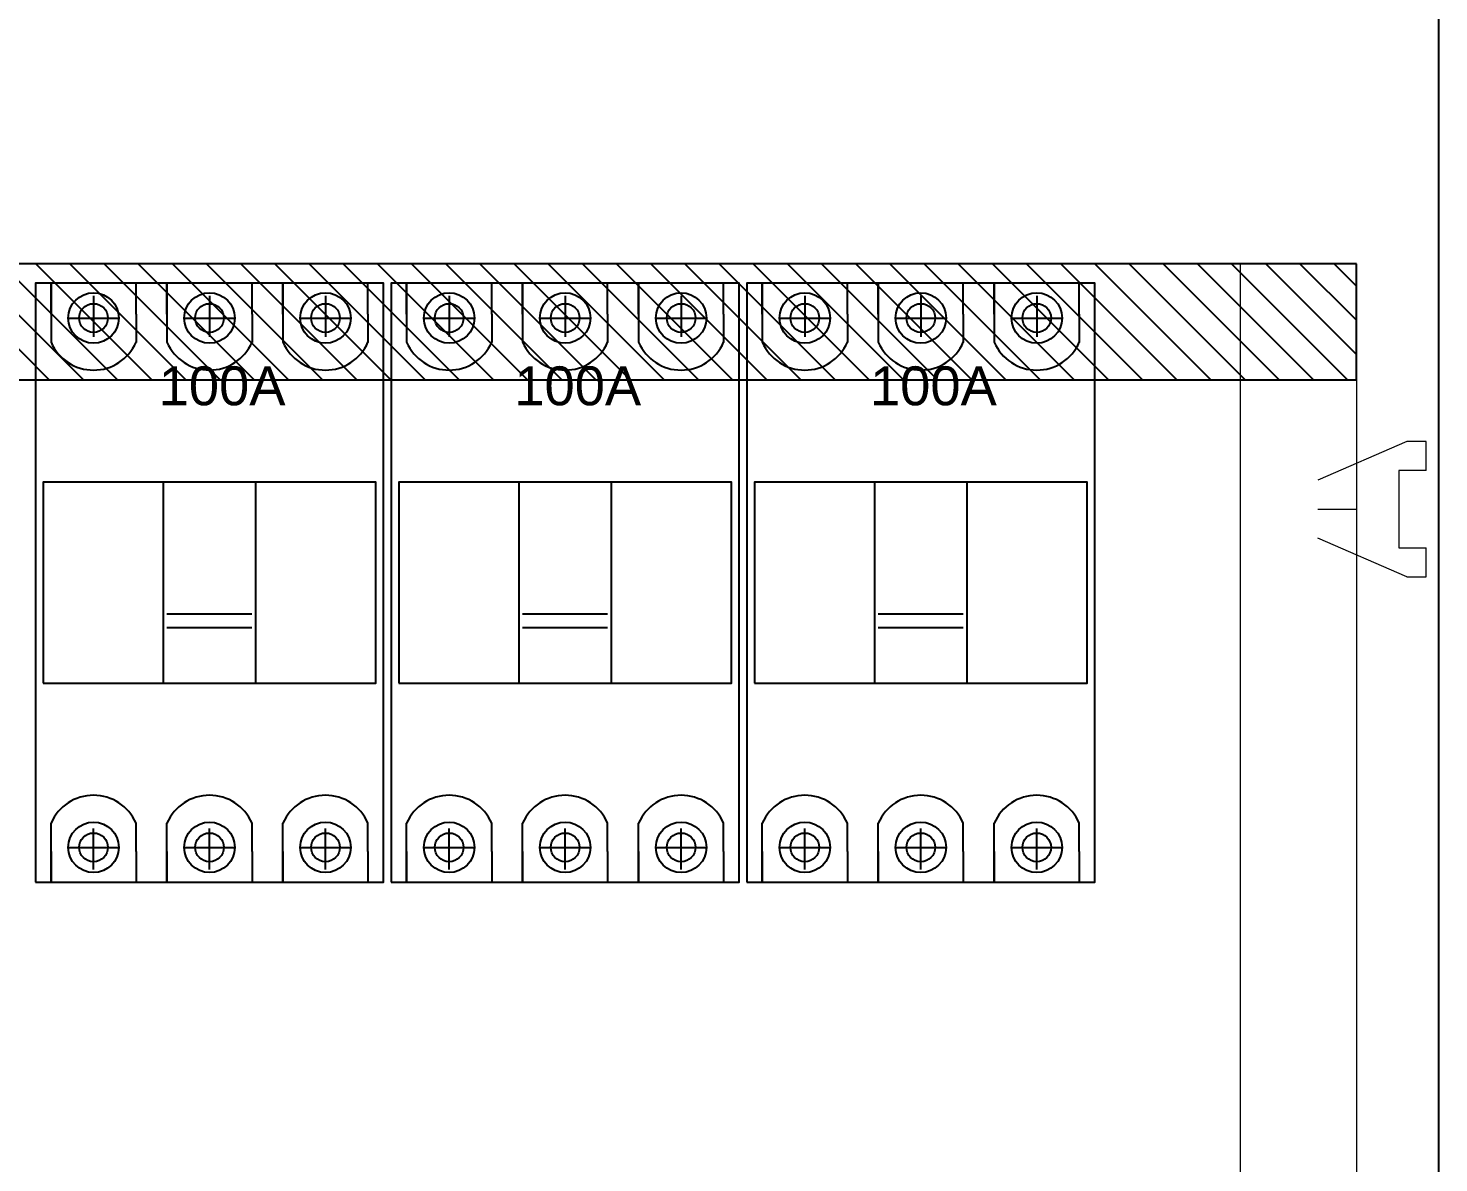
# Model space of a CAD drawing. Header units: millimetres. Extents: x 330554 to 656471, y 11007 to 130943.
# Drawn here: x 420665.2 to 421030.1, y 94580.2 to 94873.8 of the extents above; entities that cross this region are included whole.
import ezdxf

# ---------------------------------------------------------------- set-up
doc = ezdxf.new("R2010")
doc.units = ezdxf.units.MM
doc.header["$LTSCALE"] = 6
for name, color, linetype in [('KICHTHUOC', 3, 'Continuous'), ('thước đo', 3, 'Continuous'), ('đèn báo pha', 10, 'Continuous')]:
    doc.layers.add(name, color=color, linetype=linetype)
doc.styles.get("Standard").update_dxf_attribs({"font": 'VHELVCN.TTF', "height": 120})

msp = doc.modelspace()

# ---------------------------------------------------------------- hatches: boundary and pattern name
at = {"layer": 'đèn báo pha', "ltscale": 8}
h = msp.add_hatch(dxfattribs=at)
h.set_pattern_fill('ANSI31', color=1, scale=50, style=0)
h.set_pattern_definition([(135, (657129.838, 88080.311), (4.41941738, 4.41941738), [])])
h.paths.add_polyline_path([(421008.838, 94812.811), (420311.838, 94812.811), (420311.838, 94782.811), (421008.838, 94782.811)])

# ---------------------------------------------------------------- linework, layer by layer
at = {"layer": 'KICHTHUOC', "color": 0, "ltscale": 8}
for p, q in [((420671.138, 94799.835), (420671.138, 94807.811)), ((420671.138, 94807.811), (420671.138, 94792.496)), ((420693.138, 94799.835), (420693.138, 94807.811)), ((420701.138, 94799.835), (420701.138, 94807.811)), ((420701.138, 94807.811), (420701.138, 94792.496)), ((420723.138, 94799.835), (420723.138, 94807.811)), ((420731.138, 94799.835), (420731.138, 94807.811)), ((420731.138, 94807.811), (420731.138, 94792.496)), ((420753.138, 94799.835), (420753.138, 94807.811)), ((420763.138, 94799.835), (420763.138, 94807.811)), ((420763.138, 94807.811), (420763.138, 94792.496)), ((420785.138, 94799.835), (420785.138, 94807.811)), ((420793.138, 94799.835), (420793.138, 94807.811)), ((420793.138, 94807.811), (420793.138, 94792.496)), ((420815.138, 94799.835), (420815.138, 94807.811)), ((420823.138, 94799.835), (420823.138, 94807.811)), ((420823.138, 94807.811), (420823.138, 94792.496)), ((420845.138, 94799.835), (420845.138, 94807.811)), ((420855.138, 94799.835), (420855.138, 94807.811)), ((420855.138, 94807.811), (420855.138, 94792.496)), ((420877.138, 94799.835), (420877.138, 94807.811)), ((420885.138, 94799.835), (420885.138, 94807.811)), ((420885.138, 94807.811), (420885.138, 94792.496)), ((420907.138, 94799.835), (420907.138, 94807.811)), ((420915.138, 94799.835), (420915.138, 94807.811)), ((420915.138, 94807.811), (420915.138, 94792.496)), ((420937.138, 94799.835), (420937.138, 94807.811)), ((420682.138, 94804.548), (420682.138, 94797.122)), ((420712.138, 94804.548), (420712.138, 94797.122)), ((420742.138, 94804.548), (420742.138, 94797.122)), ((420774.138, 94804.548), (420774.138, 94797.122)), ((420804.138, 94804.548), (420804.138, 94797.122)), ((420834.138, 94804.548), (420834.138, 94797.122)), ((420866.138, 94804.548), (420866.138, 94797.122)), ((420896.138, 94804.548), (420896.138, 94797.122)), ((420926.138, 94804.548), (420926.138, 94797.122)), ((420682.138, 94802.511), (420682.138, 94795.086)), ((420682.138, 94801.317), (420682.138, 94793.891)), ((420693.138, 94799.835), (420693.138, 94792.496)), ((420712.138, 94802.511), (420712.138, 94795.086)), ((420712.138, 94801.317), (420712.138, 94793.891)), ((420723.138, 94799.835), (420723.138, 94792.496)), ((420742.138, 94802.511), (420742.138, 94795.086)), ((420742.138, 94801.317), (420742.138, 94793.891)), ((420753.138, 94799.835), (420753.138, 94792.496)), ((420774.138, 94802.511), (420774.138, 94795.086)), ((420774.138, 94801.317), (420774.138, 94793.891)), ((420785.138, 94799.835), (420785.138, 94792.496)), ((420804.138, 94802.511), (420804.138, 94795.086)), ((420804.138, 94801.317), (420804.138, 94793.891)), ((420815.138, 94799.835), (420815.138, 94792.496)), ((420834.138, 94802.511), (420834.138, 94795.086)), ((420834.138, 94801.317), (420834.138, 94793.891)), ((420845.138, 94799.835), (420845.138, 94792.496)), ((420866.138, 94802.511), (420866.138, 94795.086)), ((420866.138, 94801.317), (420866.138, 94793.891)), ((420877.138, 94799.835), (420877.138, 94792.496)), ((420896.138, 94802.511), (420896.138, 94795.086)), ((420896.138, 94801.317), (420896.138, 94793.891)), ((420907.138, 94799.835), (420907.138, 94792.496)), ((420926.138, 94802.511), (420926.138, 94795.086)), ((420926.138, 94801.317), (420926.138, 94793.891)), ((420937.138, 94799.835), (420937.138, 94792.496)), ((420675.607, 94798.799), (420688.668, 94798.799)), ((420705.607, 94798.799), (420718.668, 94798.799)), ((420735.607, 94798.799), (420748.668, 94798.799)), ((420767.607, 94798.799), (420780.668, 94798.799)), ((420797.607, 94798.799), (420810.668, 94798.799)), ((420827.607, 94798.799), (420840.668, 94798.799)), ((420859.607, 94798.799), (420872.668, 94798.799)), ((420889.607, 94798.799), (420902.668, 94798.799)), ((420919.607, 94798.799), (420932.668, 94798.799)), ((420701.083, 94722.213), (420723.097, 94722.213)), ((420793.083, 94722.213), (420815.097, 94722.213)), ((420885.083, 94722.213), (420907.097, 94722.213)), ((420701.083, 94718.7), (420723.097, 94718.7)), ((420793.083, 94718.7), (420815.097, 94718.7)), ((420885.083, 94718.7), (420907.097, 94718.7)), ((420671.138, 94652.811), (420671.138, 94668.126)), ((420682.138, 94659.305), (420682.138, 94666.731)), ((420682.138, 94658.11), (420682.138, 94665.536)), ((420693.138, 94660.787), (420693.138, 94668.126)), ((420701.138, 94652.811), (420701.138, 94668.126)), ((420712.138, 94659.305), (420712.138, 94666.731)), ((420712.138, 94658.11), (420712.138, 94665.536)), ((420723.138, 94660.787), (420723.138, 94668.126)), ((420731.138, 94652.811), (420731.138, 94668.126)), ((420742.138, 94659.305), (420742.138, 94666.731)), ((420742.138, 94658.11), (420742.138, 94665.536)), ((420753.138, 94660.787), (420753.138, 94668.126)), ((420763.138, 94652.811), (420763.138, 94668.126)), ((420774.138, 94659.305), (420774.138, 94666.731)), ((420774.138, 94658.11), (420774.138, 94665.536)), ((420785.138, 94660.787), (420785.138, 94668.126)), ((420793.138, 94652.811), (420793.138, 94668.126)), ((420804.138, 94659.305), (420804.138, 94666.731)), ((420804.138, 94658.11), (420804.138, 94665.536)), ((420815.138, 94660.787), (420815.138, 94668.126)), ((420823.138, 94652.811), (420823.138, 94668.126)), ((420834.138, 94659.305), (420834.138, 94666.731)), ((420834.138, 94658.11), (420834.138, 94665.536)), ((420845.138, 94660.787), (420845.138, 94668.126)), ((420855.138, 94652.811), (420855.138, 94668.126)), ((420866.138, 94659.305), (420866.138, 94666.731)), ((420866.138, 94658.11), (420866.138, 94665.536)), ((420877.138, 94660.787), (420877.138, 94668.126)), ((420885.138, 94652.811), (420885.138, 94668.126)), ((420896.138, 94659.305), (420896.138, 94666.731)), ((420896.138, 94658.11), (420896.138, 94665.536)), ((420907.138, 94660.787), (420907.138, 94668.126)), ((420915.138, 94652.811), (420915.138, 94668.126)), ((420926.138, 94659.305), (420926.138, 94666.731)), ((420926.138, 94658.11), (420926.138, 94665.536)), ((420937.138, 94660.787), (420937.138, 94668.126)), ((420675.607, 94661.823), (420688.668, 94661.823)), ((420682.138, 94656.074), (420682.138, 94663.5)), ((420705.607, 94661.823), (420718.668, 94661.823)), ((420712.138, 94656.074), (420712.138, 94663.5)), ((420735.607, 94661.823), (420748.668, 94661.823)), ((420742.138, 94656.074), (420742.138, 94663.5)), ((420767.607, 94661.823), (420780.668, 94661.823)), ((420774.138, 94656.074), (420774.138, 94663.5)), ((420797.607, 94661.823), (420810.668, 94661.823)), ((420804.138, 94656.074), (420804.138, 94663.5)), ((420827.607, 94661.823), (420840.668, 94661.823)), ((420834.138, 94656.074), (420834.138, 94663.5)), ((420859.607, 94661.823), (420872.668, 94661.823)), ((420866.138, 94656.074), (420866.138, 94663.5)), ((420889.607, 94661.823), (420902.668, 94661.823)), ((420896.138, 94656.074), (420896.138, 94663.5)), ((420919.607, 94661.823), (420932.668, 94661.823)), ((420926.138, 94656.074), (420926.138, 94663.5)), ((420671.138, 94660.787), (420671.138, 94652.811)), ((420693.138, 94660.787), (420693.138, 94652.811)), ((420701.138, 94660.787), (420701.138, 94652.811)), ((420723.138, 94660.787), (420723.138, 94652.811)), ((420731.138, 94660.787), (420731.138, 94652.811)), ((420753.138, 94660.787), (420753.138, 94652.811)), ((420763.138, 94660.787), (420763.138, 94652.811)), ((420785.138, 94660.787), (420785.138, 94652.811)), ((420793.138, 94660.787), (420793.138, 94652.811)), ((420815.138, 94660.787), (420815.138, 94652.811)), ((420823.138, 94660.787), (420823.138, 94652.811)), ((420845.138, 94660.787), (420845.138, 94652.811)), ((420855.138, 94660.787), (420855.138, 94652.811)), ((420877.138, 94660.787), (420877.138, 94652.811)), ((420885.138, 94660.787), (420885.138, 94652.811)), ((420907.138, 94660.787), (420907.138, 94652.811)), ((420915.138, 94660.787), (420915.138, 94652.811)), ((420937.138, 94660.787), (420937.138, 94652.811))]:
    msp.add_line(p, q, dxfattribs=at)
for centre, radius in [((420682.138, 94798.799), 6.531), ((420712.138, 94798.799), 6.531), ((420742.138, 94798.799), 6.531), ((420774.138, 94798.799), 6.531), ((420804.138, 94798.799), 6.531), ((420834.138, 94798.799), 6.531), ((420866.138, 94798.799), 6.531), ((420896.138, 94798.799), 6.531), ((420926.138, 94798.799), 6.531), ((420682.138, 94798.799), 3.713), ((420712.138, 94798.799), 3.713), ((420742.138, 94798.799), 3.713), ((420774.138, 94798.799), 3.713), ((420804.138, 94798.799), 3.713), ((420834.138, 94798.799), 3.713), ((420866.138, 94798.799), 3.713), ((420896.138, 94798.799), 3.713), ((420926.138, 94798.799), 3.713), ((420682.138, 94661.823), 6.531), ((420682.138, 94661.823), 3.713), ((420712.138, 94661.823), 6.531), ((420712.138, 94661.823), 3.713), ((420742.138, 94661.823), 6.531), ((420742.138, 94661.823), 3.713), ((420774.138, 94661.823), 6.531), ((420774.138, 94661.823), 3.713), ((420804.138, 94661.823), 6.531), ((420804.138, 94661.823), 3.713), ((420834.138, 94661.823), 6.531), ((420834.138, 94661.823), 3.713), ((420866.138, 94661.823), 6.531), ((420866.138, 94661.823), 3.713), ((420896.138, 94661.823), 6.531), ((420896.138, 94661.823), 3.713), ((420926.138, 94661.823), 6.531), ((420926.138, 94661.823), 3.713)]:
    msp.add_circle(centre, radius, dxfattribs=at)
at = {"layer": 'thước đo', "color": 7, "lineweight": 18, "ltscale": 8}
for p, q in [((421030.138, 95190.685), (421030.138, 93670.685)), ((421021.838, 94766.848), (420998.838, 94756.848)), ((421026.838, 94766.848), (421021.838, 94766.848)), ((420998.838, 94749.348), (421008.838, 94749.348)), ((421021.838, 94731.848), (420998.838, 94741.848))]:
    msp.add_line(p, q, dxfattribs=at)
at = {"layer": 'thước đo', "color": 0, "linetype": 'ByBlock', "ltscale": 8}
for points in [[(421008.838, 94812.811), (420311.838, 94812.811), (420311.838, 94782.811), (421008.838, 94782.811)], [(420667.138, 94652.811), (420757.138, 94652.811), (420757.138, 94807.811), (420667.138, 94807.811)], [(420759.138, 94652.811), (420849.138, 94652.811), (420849.138, 94807.811), (420759.138, 94807.811)], [(420851.138, 94652.811), (420941.138, 94652.811), (420941.138, 94807.811), (420851.138, 94807.811)], [(420669.138, 94704.311), (420755.138, 94704.311), (420755.138, 94756.311), (420669.138, 94756.311)], [(420700.138, 94704.311), (420724.138, 94704.311), (420724.138, 94756.311), (420700.138, 94756.311)], [(420761.138, 94704.311), (420847.138, 94704.311), (420847.138, 94756.311), (420761.138, 94756.311)], [(420792.138, 94704.311), (420816.138, 94704.311), (420816.138, 94756.311), (420792.138, 94756.311)], [(420853.138, 94704.311), (420939.138, 94704.311), (420939.138, 94756.311), (420853.138, 94756.311)], [(420884.138, 94704.311), (420908.138, 94704.311), (420908.138, 94756.311), (420884.138, 94756.311)]]:
    msp.add_lwpolyline(points, close=True, dxfattribs=at)
at = {"layer": 'thước đo', "color": 7, "lineweight": 18, "ltscale": 8}
msp.add_lwpolyline([(420978.838, 94812.811), (421008.838, 94812.811), (421008.838, 94305.04), (420978.838, 94305.04)], close=True, dxfattribs=at)
for points in [[(421026.838, 94759.348), (421026.838, 94766.848), (421021.838, 94766.848)], [(421026.838, 94759.348), (421019.838, 94759.348), (421019.838, 94739.348), (421026.838, 94739.348)], [(421021.838, 94731.848), (421026.838, 94731.848), (421026.838, 94739.348)]]:
    msp.add_lwpolyline(points, dxfattribs=at)
at = {"layer": 'đèn báo pha', "color": 1, "ltscale": 8}
msp.add_lwpolyline([(420300.138, 93670.685), (421030.138, 93670.685), (421030.138, 95190.685), (420300.138, 95190.685)], close=True, dxfattribs=at)
at = {"layer": 'đèn báo pha', "color": 2, "ltscale": 8}
for centre, start, end in [((420682.138, 94797.317), 203.55646, 336.44354), ((420712.138, 94797.317), 203.55646, 336.44354), ((420742.138, 94797.317), 203.55646, 336.44354), ((420774.138, 94797.317), 203.55646, 336.44354), ((420804.138, 94797.317), 203.55646, 336.44354), ((420834.138, 94797.317), 203.55646, 336.44354), ((420866.138, 94797.317), 203.55646, 336.44354), ((420896.138, 94797.317), 203.55646, 336.44354), ((420926.138, 94797.317), 203.55646, 336.44354), ((420682.138, 94663.305), 23.55646, 156.44354), ((420712.138, 94663.305), 23.55646, 156.44354), ((420742.138, 94663.305), 23.55646, 156.44354), ((420774.138, 94663.305), 23.55646, 156.44354), ((420804.138, 94663.305), 23.55646, 156.44354), ((420834.138, 94663.305), 23.55646, 156.44354), ((420866.138, 94663.305), 23.55646, 156.44354), ((420896.138, 94663.305), 23.55646, 156.44354), ((420926.138, 94663.305), 23.55646, 156.44354)]:
    msp.add_arc(centre, 12, start, end, dxfattribs=at)

# ---------------------------------------------------------------- texts
at = {"layer": 'đèn báo pha', "color": 1, "ltscale": 8, "char_height": 20.11807, "width": 297.24941, "attachment_point": 3}
for insert in [(420731.803, 94786.281), (420823.803, 94786.281), (420915.803, 94786.281)]:
    msp.add_mtext('{\\fVNI-Helve|b0|i0|c0|p2;  \\H0.6667x; \\H0.75x;100A}', dxfattribs=dict(at, insert=insert))

doc.saveas('drawing.dxf')
